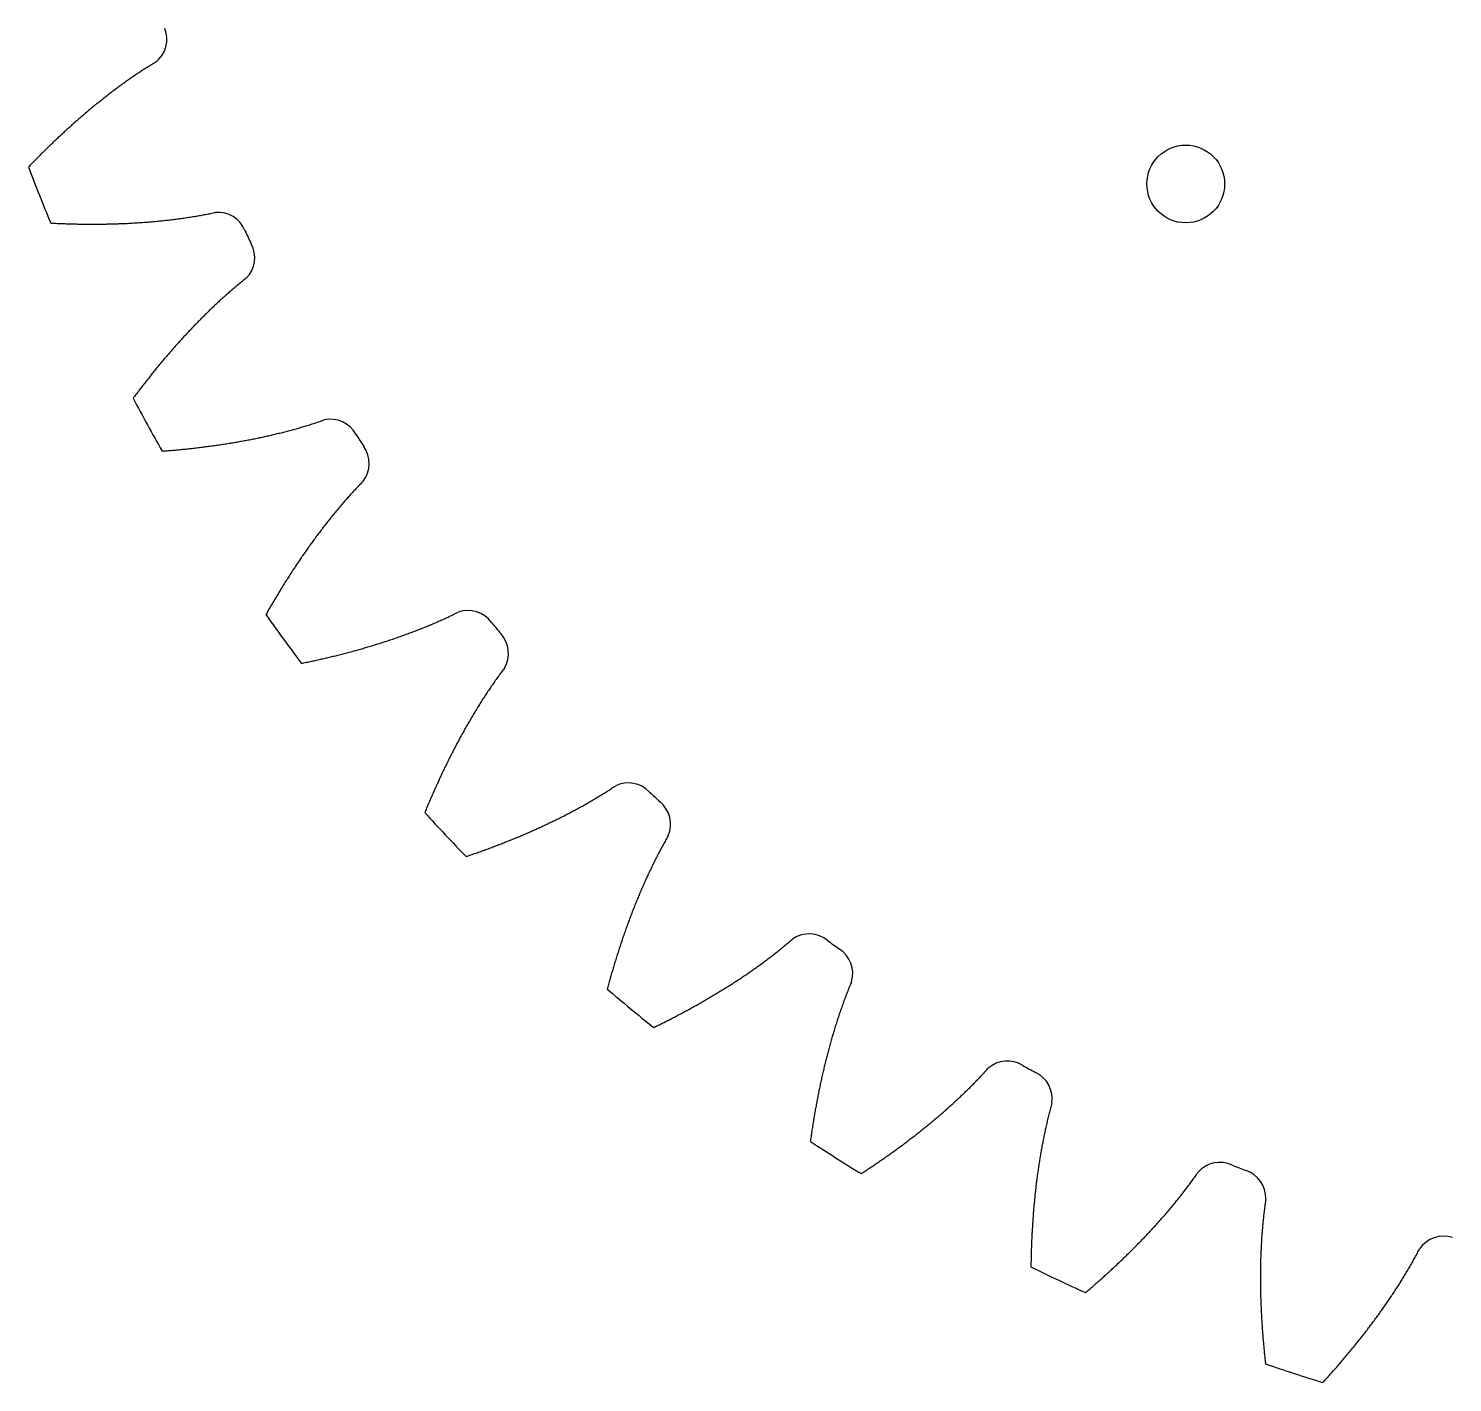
# Model space of a CAD drawing. Extents: x 72 to 228, y 22 to 178.
# Drawn here: x 77.1 to 132, y 25.5 to 77.7 of the extents above; entities that cross this region are included whole.
import ezdxf

# ---------------------------------------------------------------- set-up
doc = ezdxf.new("R2010")
doc.units = 0
doc.layers.get('0').update_dxf_attribs({"linetype": 'continuous'})

# ---------------------------------------------------------------- blocks, each defined once
blk = doc.blocks.new('CUT088')
at = {"color": 0}
for points in [[(81.97, 76.421), (81.927, 76.396), (81.885, 76.37), (81.842, 76.344), (81.799, 76.317), (81.757, 76.291), (81.714, 76.265), (81.672, 76.238), (81.63, 76.211), (81.588, 76.184), (81.546, 76.157), (81.504, 76.13), (81.462, 76.103), (81.42, 76.076), (81.378, 76.048), (81.336, 76.021), (81.295, 75.993), (81.253, 75.965), (81.212, 75.937), (81.17, 75.909), (81.129, 75.881), (81.088, 75.853), (81.046, 75.824), (81.005, 75.796), (80.964, 75.767), (80.923, 75.739), (80.883, 75.71), (80.842, 75.681), (80.801, 75.652), (80.76, 75.623), (80.72, 75.594), (80.679, 75.565), (80.639, 75.535), (80.598, 75.506), (80.558, 75.476), (80.518, 75.446), (80.478, 75.417), (80.437, 75.387), (80.397, 75.357), (80.357, 75.327), (80.317, 75.297), (80.278, 75.267), (80.238, 75.236), (80.198, 75.206), (80.158, 75.175), (80.119, 75.145), (80.079, 75.114), (80.04, 75.084), (80.001, 75.053), (79.961, 75.022), (79.922, 74.991), (79.883, 74.96), (79.844, 74.929), (79.805, 74.897), (79.766, 74.866), (79.727, 74.835), (79.688, 74.803), (79.649, 74.772), (79.61, 74.74), (79.572, 74.709), (79.533, 74.677), (79.494, 74.645), (79.456, 74.613), (79.418, 74.581), (79.379, 74.549), (79.341, 74.517), (79.303, 74.485), (79.264, 74.452), (79.226, 74.42), (79.188, 74.387), (79.15, 74.355), (79.112, 74.322), (79.075, 74.29), (79.037, 74.257), (78.999, 74.224), (78.961, 74.191), (78.924, 74.158), (78.886, 74.125), (78.849, 74.092), (78.811, 74.059), (78.774, 74.026), (78.736, 73.993), (78.699, 73.959), (78.662, 73.926), (78.625, 73.893), (78.588, 73.859), (78.551, 73.825), (78.514, 73.792), (78.477, 73.758), (78.44, 73.724), (78.403, 73.69), (78.366, 73.657), (78.33, 73.623), (78.293, 73.589), (78.257, 73.554), (78.22, 73.52), (78.184, 73.486), (78.147, 73.452), (78.111, 73.417), (78.075, 73.383), (78.038, 73.349), (78.002, 73.314), (77.966, 73.279), (77.93, 73.245), (77.894, 73.21), (77.858, 73.175), (77.822, 73.14), (77.786, 73.106), (77.751, 73.071), (77.715, 73.036), (77.679, 73.001), (77.644, 72.965), (77.608, 72.93), (77.573, 72.895), (77.537, 72.86), (77.502, 72.824), (77.467, 72.789), (77.431, 72.754), (77.396, 72.718), (77.361, 72.682), (77.326, 72.647), (77.291, 72.611), (77.256, 72.575), (77.221, 72.54), (77.186, 72.504), (77.151, 72.468), (77.116, 72.432), (77.082, 72.396), (77.057, 72.371)], [(77.914, 70.208), (77.964, 70.206), (78.014, 70.203), (78.063, 70.201), (78.113, 70.199), (78.163, 70.196), (78.213, 70.194), (78.263, 70.192), (78.313, 70.19), (78.363, 70.188), (78.413, 70.186), (78.463, 70.185), (78.513, 70.183), (78.563, 70.181), (78.613, 70.18), (78.663, 70.178), (78.713, 70.177), (78.763, 70.176), (78.813, 70.174), (78.863, 70.173), (78.913, 70.172), (78.963, 70.171), (79.013, 70.17), (79.063, 70.17), (79.113, 70.169), (79.163, 70.168), (79.213, 70.168), (79.263, 70.167), (79.313, 70.167), (79.363, 70.167), (79.413, 70.166), (79.463, 70.166), (79.513, 70.166), (79.563, 70.166), (79.613, 70.166), (79.663, 70.166), (79.713, 70.167), (79.763, 70.167), (79.813, 70.168), (79.863, 70.168), (79.913, 70.169), (79.963, 70.169), (80.013, 70.17), (80.063, 70.171), (80.113, 70.172), (80.163, 70.173), (80.213, 70.174), (80.263, 70.176), (80.313, 70.177), (80.363, 70.178), (80.413, 70.18), (80.463, 70.181), (80.513, 70.183), (80.563, 70.185), (80.613, 70.187), (80.663, 70.189), (80.713, 70.191), (80.763, 70.193), (80.812, 70.195), (80.862, 70.197), (80.912, 70.2), (80.962, 70.202), (81.012, 70.205), (81.062, 70.208), (81.112, 70.211), (81.162, 70.214), (81.212, 70.217), (81.262, 70.22), (81.312, 70.223), (81.362, 70.226), (81.411, 70.23), (81.461, 70.233), (81.511, 70.237), (81.561, 70.24), (81.611, 70.244), (81.661, 70.248), (81.711, 70.252), (81.76, 70.256), (81.81, 70.26), (81.86, 70.265), (81.91, 70.269), (81.96, 70.274), (82.009, 70.278), (82.059, 70.283), (82.109, 70.288), (82.159, 70.293), (82.208, 70.298), (82.258, 70.303), (82.308, 70.308), (82.358, 70.314), (82.407, 70.319), (82.457, 70.325), (82.507, 70.331), (82.556, 70.337), (82.606, 70.343), (82.656, 70.349), (82.705, 70.355), (82.755, 70.361), (82.804, 70.368), (82.854, 70.374), (82.904, 70.381), (82.953, 70.388), (83.003, 70.395), (83.052, 70.402), (83.102, 70.409), (83.151, 70.416), (83.2, 70.424), (83.25, 70.431), (83.299, 70.439), (83.349, 70.447), (83.398, 70.455), (83.447, 70.463), (83.497, 70.471), (83.546, 70.479), (83.595, 70.488), (83.645, 70.496), (83.694, 70.505), (83.743, 70.514), (83.792, 70.523), (83.841, 70.532), (83.89, 70.542), (83.94, 70.551), (83.989, 70.561), (84.038, 70.57), (84.087, 70.58), (84.136, 70.59), (84.185, 70.601), (84.233, 70.611), (84.268, 70.619)], [(77.914, 70.208), (77.964, 70.206), (78.014, 70.203), (78.063, 70.201), (78.113, 70.199), (78.163, 70.196), (78.213, 70.194), (78.263, 70.192), (78.313, 70.19), (78.363, 70.188), (78.413, 70.186), (78.463, 70.185), (78.513, 70.183), (78.563, 70.181), (78.613, 70.18), (78.663, 70.178), (78.713, 70.177), (78.763, 70.176), (78.813, 70.174), (78.863, 70.173), (78.913, 70.172), (78.963, 70.171), (79.013, 70.17), (79.063, 70.17), (79.113, 70.169), (79.163, 70.168), (79.213, 70.168), (79.263, 70.167), (79.313, 70.167), (79.363, 70.167), (79.413, 70.166), (79.463, 70.166), (79.513, 70.166), (79.563, 70.166), (79.613, 70.166), (79.663, 70.166), (79.713, 70.167), (79.763, 70.167), (79.813, 70.168), (79.863, 70.168), (79.913, 70.169), (79.963, 70.169), (80.013, 70.17), (80.063, 70.171), (80.113, 70.172), (80.163, 70.173), (80.213, 70.174), (80.263, 70.176), (80.313, 70.177), (80.363, 70.178), (80.413, 70.18), (80.463, 70.181), (80.513, 70.183), (80.563, 70.185), (80.613, 70.187), (80.663, 70.189), (80.713, 70.191), (80.763, 70.193), (80.812, 70.195), (80.862, 70.197), (80.912, 70.2), (80.962, 70.202), (81.012, 70.205), (81.062, 70.208), (81.112, 70.211), (81.162, 70.214), (81.212, 70.217), (81.262, 70.22), (81.312, 70.223), (81.362, 70.226), (81.411, 70.23), (81.461, 70.233), (81.511, 70.237), (81.561, 70.24), (81.611, 70.244), (81.661, 70.248), (81.711, 70.252), (81.76, 70.256), (81.81, 70.26), (81.86, 70.265), (81.91, 70.269), (81.96, 70.274), (82.009, 70.278), (82.059, 70.283), (82.109, 70.288), (82.159, 70.293), (82.208, 70.298), (82.258, 70.303), (82.308, 70.308), (82.358, 70.314), (82.407, 70.319), (82.457, 70.325), (82.507, 70.331), (82.556, 70.337), (82.606, 70.343), (82.656, 70.349), (82.705, 70.355), (82.755, 70.361), (82.804, 70.368), (82.854, 70.374), (82.904, 70.381), (82.953, 70.388), (83.003, 70.395), (83.052, 70.402), (83.102, 70.409), (83.151, 70.416), (83.2, 70.424), (83.25, 70.431), (83.299, 70.439), (83.349, 70.447), (83.398, 70.455), (83.447, 70.463), (83.497, 70.471), (83.546, 70.479), (83.595, 70.488), (83.645, 70.496), (83.694, 70.505), (83.743, 70.514), (83.792, 70.523), (83.841, 70.532), (83.89, 70.542), (83.94, 70.551), (83.989, 70.561), (84.038, 70.57), (84.087, 70.58), (84.136, 70.59), (84.185, 70.601), (84.233, 70.611), (84.268, 70.619)], [(85.462, 68.081), (85.423, 68.05), (85.383, 68.019), (85.344, 67.988), (85.305, 67.956), (85.267, 67.925), (85.228, 67.893), (85.189, 67.862), (85.151, 67.83), (85.112, 67.798), (85.074, 67.766), (85.035, 67.734), (84.997, 67.701), (84.959, 67.669), (84.921, 67.637), (84.883, 67.604), (84.845, 67.571), (84.808, 67.538), (84.77, 67.506), (84.732, 67.473), (84.695, 67.439), (84.658, 67.406), (84.62, 67.373), (84.583, 67.34), (84.546, 67.306), (84.509, 67.272), (84.472, 67.239), (84.435, 67.205), (84.398, 67.171), (84.362, 67.137), (84.325, 67.103), (84.288, 67.069), (84.252, 67.035), (84.215, 67.001), (84.179, 66.966), (84.143, 66.932), (84.107, 66.897), (84.071, 66.862), (84.035, 66.828), (83.999, 66.793), (83.963, 66.758), (83.927, 66.723), (83.892, 66.688), (83.856, 66.653), (83.821, 66.618), (83.785, 66.582), (83.75, 66.547), (83.714, 66.512), (83.679, 66.476), (83.644, 66.441), (83.609, 66.405), (83.574, 66.369), (83.539, 66.333), (83.504, 66.298), (83.47, 66.262), (83.435, 66.226), (83.4, 66.19), (83.366, 66.153), (83.331, 66.117), (83.297, 66.081), (83.263, 66.045), (83.228, 66.008), (83.194, 65.972), (83.16, 65.935), (83.126, 65.898), (83.092, 65.862), (83.058, 65.825), (83.024, 65.788), (82.99, 65.751), (82.957, 65.714), (82.923, 65.677), (82.89, 65.64), (82.856, 65.603), (82.823, 65.566), (82.789, 65.529), (82.756, 65.491), (82.723, 65.454), (82.69, 65.417), (82.657, 65.379), (82.624, 65.341), (82.591, 65.304), (82.558, 65.266), (82.525, 65.228), (82.492, 65.191), (82.46, 65.153), (82.427, 65.115), (82.395, 65.077), (82.362, 65.039), (82.33, 65.001), (82.297, 64.963), (82.265, 64.924), (82.233, 64.886), (82.201, 64.848), (82.169, 64.81), (82.137, 64.771), (82.105, 64.733), (82.073, 64.694), (82.041, 64.656), (82.009, 64.617), (81.978, 64.578), (81.946, 64.539), (81.915, 64.501), (81.883, 64.462), (81.852, 64.423), (81.82, 64.384), (81.789, 64.345), (81.758, 64.306), (81.727, 64.267), (81.696, 64.228), (81.664, 64.189), (81.633, 64.149), (81.603, 64.11), (81.572, 64.071), (81.541, 64.031), (81.51, 63.992), (81.48, 63.952), (81.449, 63.913), (81.418, 63.873), (81.388, 63.833), (81.358, 63.794), (81.327, 63.754), (81.297, 63.714), (81.267, 63.674), (81.236, 63.635), (81.206, 63.595), (81.176, 63.555), (81.146, 63.515), (81.116, 63.475), (81.095, 63.446)], [(82.216, 61.408), (82.266, 61.412), (82.316, 61.416), (82.366, 61.42), (82.415, 61.424), (82.465, 61.428), (82.515, 61.432), (82.565, 61.436), (82.615, 61.44), (82.664, 61.445), (82.714, 61.449), (82.764, 61.454), (82.814, 61.458), (82.864, 61.463), (82.913, 61.468), (82.963, 61.473), (83.013, 61.478), (83.063, 61.482), (83.112, 61.488), (83.162, 61.493), (83.212, 61.498), (83.262, 61.503), (83.311, 61.509), (83.361, 61.514), (83.411, 61.52), (83.46, 61.525), (83.51, 61.531), (83.56, 61.537), (83.609, 61.543), (83.659, 61.549), (83.709, 61.555), (83.758, 61.561), (83.808, 61.567), (83.858, 61.573), (83.907, 61.58), (83.957, 61.586), (84.006, 61.593), (84.056, 61.599), (84.105, 61.606), (84.155, 61.613), (84.204, 61.62), (84.254, 61.627), (84.303, 61.634), (84.353, 61.641), (84.402, 61.648), (84.452, 61.655), (84.501, 61.663), (84.551, 61.67), (84.6, 61.678), (84.65, 61.686), (84.699, 61.693), (84.748, 61.701), (84.798, 61.709), (84.847, 61.717), (84.896, 61.725), (84.946, 61.733), (84.995, 61.742), (85.044, 61.75), (85.094, 61.759), (85.143, 61.767), (85.192, 61.776), (85.241, 61.785), (85.291, 61.794), (85.34, 61.803), (85.389, 61.812), (85.438, 61.821), (85.487, 61.83), (85.536, 61.839), (85.585, 61.849), (85.634, 61.858), (85.684, 61.868), (85.733, 61.878), (85.782, 61.887), (85.831, 61.897), (85.88, 61.907), (85.929, 61.918), (85.978, 61.928), (86.026, 61.938), (86.075, 61.949), (86.124, 61.959), (86.173, 61.97), (86.222, 61.98), (86.271, 61.991), (86.319, 62.002), (86.368, 62.013), (86.417, 62.024), (86.466, 62.036), (86.514, 62.047), (86.563, 62.059), (86.612, 62.07), (86.66, 62.082), (86.709, 62.094), (86.757, 62.106), (86.806, 62.118), (86.854, 62.13), (86.903, 62.142), (86.951, 62.154), (87, 62.167), (87.048, 62.179), (87.097, 62.192), (87.145, 62.205), (87.193, 62.218), (87.241, 62.231), (87.29, 62.244), (87.338, 62.258), (87.386, 62.271), (87.434, 62.285), (87.482, 62.298), (87.53, 62.312), (87.578, 62.326), (87.626, 62.34), (87.674, 62.354), (87.722, 62.369), (87.77, 62.383), (87.818, 62.398), (87.866, 62.412), (87.913, 62.427), (87.961, 62.442), (88.009, 62.457), (88.056, 62.473), (88.104, 62.488), (88.151, 62.504), (88.199, 62.519), (88.246, 62.535), (88.294, 62.551), (88.341, 62.567), (88.388, 62.584), (88.435, 62.6), (88.469, 62.612)], [(89.971, 60.244), (89.936, 60.208), (89.901, 60.172), (89.866, 60.137), (89.832, 60.101), (89.797, 60.065), (89.763, 60.028), (89.728, 59.992), (89.694, 59.956), (89.66, 59.919), (89.626, 59.883), (89.592, 59.846), (89.558, 59.809), (89.524, 59.772), (89.49, 59.735), (89.457, 59.698), (89.423, 59.661), (89.39, 59.624), (89.357, 59.586), (89.324, 59.549), (89.291, 59.511), (89.258, 59.474), (89.225, 59.436), (89.192, 59.398), (89.16, 59.36), (89.127, 59.322), (89.095, 59.284), (89.062, 59.246), (89.03, 59.208), (88.998, 59.17), (88.966, 59.131), (88.934, 59.093), (88.902, 59.054), (88.87, 59.016), (88.838, 58.977), (88.807, 58.938), (88.775, 58.9), (88.744, 58.861), (88.713, 58.822), (88.681, 58.783), (88.65, 58.744), (88.619, 58.704), (88.588, 58.665), (88.557, 58.626), (88.526, 58.587), (88.496, 58.547), (88.465, 58.508), (88.434, 58.468), (88.404, 58.428), (88.373, 58.389), (88.343, 58.349), (88.313, 58.309), (88.283, 58.269), (88.253, 58.229), (88.223, 58.189), (88.193, 58.149), (88.163, 58.109), (88.133, 58.069), (88.104, 58.029), (88.074, 57.988), (88.045, 57.948), (88.015, 57.907), (87.986, 57.867), (87.956, 57.826), (87.927, 57.786), (87.898, 57.745), (87.869, 57.704), (87.84, 57.664), (87.811, 57.623), (87.783, 57.582), (87.754, 57.541), (87.725, 57.5), (87.697, 57.459), (87.668, 57.418), (87.64, 57.377), (87.611, 57.336), (87.583, 57.294), (87.555, 57.253), (87.527, 57.212), (87.499, 57.17), (87.471, 57.129), (87.443, 57.087), (87.415, 57.046), (87.387, 57.004), (87.36, 56.963), (87.332, 56.921), (87.305, 56.879), (87.277, 56.837), (87.25, 56.795), (87.223, 56.754), (87.195, 56.712), (87.168, 56.67), (87.141, 56.628), (87.114, 56.585), (87.087, 56.543), (87.06, 56.501), (87.034, 56.459), (87.007, 56.417), (86.98, 56.374), (86.954, 56.332), (86.927, 56.29), (86.901, 56.247), (86.874, 56.205), (86.848, 56.162), (86.822, 56.12), (86.796, 56.077), (86.77, 56.034), (86.744, 55.992), (86.718, 55.949), (86.692, 55.906), (86.666, 55.863), (86.64, 55.82), (86.614, 55.778), (86.589, 55.735), (86.563, 55.692), (86.538, 55.649), (86.512, 55.606), (86.487, 55.562), (86.462, 55.519), (86.437, 55.476), (86.412, 55.433), (86.386, 55.39), (86.361, 55.346), (86.337, 55.303), (86.312, 55.26), (86.287, 55.216), (86.262, 55.173), (86.237, 55.129), (86.22, 55.099)], [(87.587, 53.217), (87.636, 53.227), (87.685, 53.237), (87.734, 53.247), (87.783, 53.257), (87.832, 53.268), (87.881, 53.278), (87.93, 53.288), (87.979, 53.299), (88.028, 53.309), (88.077, 53.32), (88.125, 53.331), (88.174, 53.342), (88.223, 53.352), (88.272, 53.363), (88.321, 53.374), (88.369, 53.386), (88.418, 53.397), (88.467, 53.408), (88.515, 53.419), (88.564, 53.431), (88.613, 53.442), (88.661, 53.454), (88.71, 53.465), (88.759, 53.477), (88.807, 53.489), (88.856, 53.501), (88.904, 53.513), (88.953, 53.525), (89.001, 53.537), (89.05, 53.549), (89.098, 53.562), (89.147, 53.574), (89.195, 53.586), (89.244, 53.599), (89.292, 53.612), (89.34, 53.624), (89.389, 53.637), (89.437, 53.65), (89.485, 53.663), (89.534, 53.676), (89.582, 53.689), (89.63, 53.702), (89.678, 53.716), (89.726, 53.729), (89.775, 53.742), (89.823, 53.756), (89.871, 53.77), (89.919, 53.783), (89.967, 53.797), (90.015, 53.811), (90.063, 53.825), (90.111, 53.839), (90.159, 53.853), (90.207, 53.867), (90.255, 53.882), (90.303, 53.896), (90.35, 53.911), (90.398, 53.925), (90.446, 53.94), (90.494, 53.955), (90.542, 53.97), (90.589, 53.985), (90.637, 54), (90.685, 54.015), (90.732, 54.03), (90.78, 54.045), (90.827, 54.061), (90.875, 54.076), (90.922, 54.092), (90.97, 54.108), (91.017, 54.123), (91.065, 54.139), (91.112, 54.155), (91.159, 54.171), (91.207, 54.188), (91.254, 54.204), (91.301, 54.22), (91.349, 54.237), (91.396, 54.253), (91.443, 54.27), (91.49, 54.287), (91.537, 54.304), (91.584, 54.321), (91.631, 54.338), (91.678, 54.355), (91.725, 54.372), (91.772, 54.389), (91.819, 54.407), (91.865, 54.425), (91.912, 54.442), (91.959, 54.46), (92.006, 54.478), (92.052, 54.496), (92.099, 54.514), (92.145, 54.532), (92.192, 54.551), (92.238, 54.569), (92.285, 54.588), (92.331, 54.606), (92.377, 54.625), (92.424, 54.644), (92.47, 54.663), (92.516, 54.682), (92.562, 54.702), (92.608, 54.721), (92.654, 54.74), (92.7, 54.76), (92.746, 54.78), (92.792, 54.8), (92.838, 54.82), (92.884, 54.84), (92.93, 54.86), (92.975, 54.88), (93.021, 54.901), (93.067, 54.921), (93.112, 54.942), (93.157, 54.963), (93.203, 54.984), (93.248, 55.005), (93.293, 55.026), (93.339, 55.048), (93.384, 55.069), (93.429, 55.091), (93.474, 55.113), (93.519, 55.135), (93.564, 55.157), (93.608, 55.179), (93.64, 55.195)], [(87.587, 53.217), (87.636, 53.227), (87.685, 53.237), (87.734, 53.247), (87.783, 53.257), (87.832, 53.268), (87.881, 53.278), (87.93, 53.288), (87.979, 53.299), (88.028, 53.309), (88.077, 53.32), (88.125, 53.331), (88.174, 53.342), (88.223, 53.352), (88.272, 53.363), (88.321, 53.374), (88.369, 53.386), (88.418, 53.397), (88.467, 53.408), (88.515, 53.419), (88.564, 53.431), (88.613, 53.442), (88.661, 53.454), (88.71, 53.465), (88.759, 53.477), (88.807, 53.489), (88.856, 53.501), (88.904, 53.513), (88.953, 53.525), (89.001, 53.537), (89.05, 53.549), (89.098, 53.562), (89.147, 53.574), (89.195, 53.586), (89.244, 53.599), (89.292, 53.612), (89.34, 53.624), (89.389, 53.637), (89.437, 53.65), (89.485, 53.663), (89.534, 53.676), (89.582, 53.689), (89.63, 53.702), (89.678, 53.716), (89.726, 53.729), (89.775, 53.742), (89.823, 53.756), (89.871, 53.77), (89.919, 53.783), (89.967, 53.797), (90.015, 53.811), (90.063, 53.825), (90.111, 53.839), (90.159, 53.853), (90.207, 53.867), (90.255, 53.882), (90.303, 53.896), (90.35, 53.911), (90.398, 53.925), (90.446, 53.94), (90.494, 53.955), (90.542, 53.97), (90.589, 53.985), (90.637, 54), (90.685, 54.015), (90.732, 54.03), (90.78, 54.045), (90.827, 54.061), (90.875, 54.076), (90.922, 54.092), (90.97, 54.108), (91.017, 54.123), (91.065, 54.139), (91.112, 54.155), (91.159, 54.171), (91.207, 54.188), (91.254, 54.204), (91.301, 54.22), (91.349, 54.237), (91.396, 54.253), (91.443, 54.27), (91.49, 54.287), (91.537, 54.304), (91.584, 54.321), (91.631, 54.338), (91.678, 54.355), (91.725, 54.372), (91.772, 54.389), (91.819, 54.407), (91.865, 54.425), (91.912, 54.442), (91.959, 54.46), (92.006, 54.478), (92.052, 54.496), (92.099, 54.514), (92.145, 54.532), (92.192, 54.551), (92.238, 54.569), (92.285, 54.588), (92.331, 54.606), (92.377, 54.625), (92.424, 54.644), (92.47, 54.663), (92.516, 54.682), (92.562, 54.702), (92.608, 54.721), (92.654, 54.74), (92.7, 54.76), (92.746, 54.78), (92.792, 54.8), (92.838, 54.82), (92.884, 54.84), (92.93, 54.86), (92.975, 54.88), (93.021, 54.901), (93.067, 54.921), (93.112, 54.942), (93.157, 54.963), (93.203, 54.984), (93.248, 55.005), (93.293, 55.026), (93.339, 55.048), (93.384, 55.069), (93.429, 55.091), (93.474, 55.113), (93.519, 55.135), (93.564, 55.157), (93.608, 55.179), (93.64, 55.195)], [(95.427, 53.034), (95.397, 52.994), (95.367, 52.954), (95.337, 52.914), (95.307, 52.874), (95.277, 52.834), (95.247, 52.794), (95.218, 52.753), (95.188, 52.713), (95.159, 52.673), (95.13, 52.632), (95.101, 52.591), (95.072, 52.551), (95.043, 52.51), (95.014, 52.469), (94.985, 52.428), (94.957, 52.387), (94.929, 52.346), (94.9, 52.304), (94.872, 52.263), (94.844, 52.222), (94.816, 52.18), (94.788, 52.139), (94.761, 52.097), (94.733, 52.055), (94.705, 52.014), (94.678, 51.972), (94.651, 51.93), (94.623, 51.888), (94.596, 51.846), (94.569, 51.804), (94.542, 51.762), (94.516, 51.72), (94.489, 51.677), (94.462, 51.635), (94.436, 51.593), (94.409, 51.55), (94.383, 51.508), (94.357, 51.465), (94.331, 51.422), (94.305, 51.38), (94.279, 51.337), (94.253, 51.294), (94.227, 51.251), (94.202, 51.208), (94.176, 51.165), (94.151, 51.122), (94.125, 51.079), (94.1, 51.036), (94.075, 50.993), (94.05, 50.95), (94.025, 50.906), (94, 50.863), (93.975, 50.82), (93.95, 50.776), (93.925, 50.733), (93.901, 50.689), (93.876, 50.646), (93.852, 50.602), (93.828, 50.558), (93.804, 50.514), (93.779, 50.471), (93.755, 50.427), (93.731, 50.383), (93.708, 50.339), (93.684, 50.295), (93.66, 50.251), (93.637, 50.207), (93.613, 50.163), (93.59, 50.119), (93.566, 50.074), (93.543, 50.03), (93.52, 49.986), (93.497, 49.941), (93.474, 49.897), (93.451, 49.853), (93.428, 49.808), (93.405, 49.764), (93.382, 49.719), (93.36, 49.675), (93.337, 49.63), (93.315, 49.585), (93.292, 49.541), (93.27, 49.496), (93.248, 49.451), (93.226, 49.406), (93.204, 49.361), (93.182, 49.316), (93.16, 49.271), (93.138, 49.226), (93.116, 49.181), (93.094, 49.136), (93.073, 49.091), (93.051, 49.046), (93.03, 49.001), (93.008, 48.956), (92.987, 48.911), (92.966, 48.865), (92.945, 48.82), (92.924, 48.775), (92.903, 48.729), (92.882, 48.684), (92.861, 48.638), (92.84, 48.593), (92.82, 48.547), (92.799, 48.502), (92.778, 48.456), (92.758, 48.411), (92.738, 48.365), (92.717, 48.319), (92.697, 48.274), (92.677, 48.228), (92.657, 48.182), (92.637, 48.136), (92.617, 48.09), (92.597, 48.044), (92.577, 47.999), (92.557, 47.953), (92.538, 47.907), (92.518, 47.861), (92.499, 47.815), (92.479, 47.769), (92.46, 47.722), (92.441, 47.676), (92.421, 47.63), (92.402, 47.584), (92.383, 47.538), (92.364, 47.491), (92.351, 47.459)], [(93.943, 45.764), (93.99, 45.78), (94.038, 45.796), (94.085, 45.812), (94.132, 45.828), (94.179, 45.844), (94.227, 45.861), (94.274, 45.877), (94.321, 45.894), (94.368, 45.91), (94.415, 45.927), (94.462, 45.944), (94.51, 45.961), (94.557, 45.978), (94.604, 45.995), (94.651, 46.012), (94.698, 46.029), (94.745, 46.046), (94.791, 46.063), (94.838, 46.081), (94.885, 46.098), (94.932, 46.116), (94.979, 46.133), (95.026, 46.151), (95.072, 46.168), (95.119, 46.186), (95.166, 46.204), (95.212, 46.222), (95.259, 46.24), (95.306, 46.258), (95.352, 46.277), (95.399, 46.295), (95.445, 46.313), (95.492, 46.332), (95.538, 46.35), (95.585, 46.369), (95.631, 46.387), (95.677, 46.406), (95.724, 46.425), (95.77, 46.444), (95.816, 46.463), (95.863, 46.482), (95.909, 46.501), (95.955, 46.52), (96.001, 46.54), (96.047, 46.559), (96.093, 46.578), (96.139, 46.598), (96.185, 46.618), (96.231, 46.637), (96.277, 46.657), (96.323, 46.677), (96.369, 46.697), (96.415, 46.717), (96.46, 46.737), (96.506, 46.757), (96.552, 46.778), (96.597, 46.798), (96.643, 46.819), (96.689, 46.839), (96.734, 46.86), (96.78, 46.88), (96.825, 46.901), (96.87, 46.922), (96.916, 46.943), (96.961, 46.964), (97.006, 46.985), (97.052, 47.007), (97.097, 47.028), (97.142, 47.049), (97.187, 47.071), (97.232, 47.093), (97.277, 47.114), (97.322, 47.136), (97.367, 47.158), (97.412, 47.18), (97.457, 47.202), (97.502, 47.224), (97.547, 47.247), (97.591, 47.269), (97.636, 47.291), (97.681, 47.314), (97.725, 47.337), (97.77, 47.359), (97.814, 47.382), (97.859, 47.405), (97.903, 47.428), (97.947, 47.451), (97.992, 47.474), (98.036, 47.498), (98.08, 47.521), (98.124, 47.545), (98.168, 47.568), (98.212, 47.592), (98.256, 47.616), (98.3, 47.64), (98.344, 47.664), (98.388, 47.688), (98.432, 47.712), (98.475, 47.737), (98.519, 47.761), (98.562, 47.786), (98.606, 47.81), (98.649, 47.835), (98.693, 47.86), (98.736, 47.885), (98.779, 47.91), (98.822, 47.935), (98.866, 47.96), (98.909, 47.986), (98.952, 48.011), (98.994, 48.037), (99.037, 48.063), (99.08, 48.089), (99.123, 48.115), (99.165, 48.141), (99.208, 48.167), (99.25, 48.194), (99.293, 48.22), (99.335, 48.247), (99.377, 48.274), (99.419, 48.301), (99.461, 48.328), (99.503, 48.355), (99.545, 48.382), (99.587, 48.409), (99.629, 48.437), (99.671, 48.465), (99.7, 48.484)], [(101.744, 46.564), (101.719, 46.521), (101.694, 46.478), (101.669, 46.434), (101.645, 46.391), (101.62, 46.347), (101.596, 46.304), (101.571, 46.26), (101.547, 46.216), (101.523, 46.172), (101.499, 46.128), (101.475, 46.084), (101.452, 46.04), (101.428, 45.996), (101.405, 45.952), (101.382, 45.908), (101.359, 45.863), (101.336, 45.819), (101.313, 45.775), (101.29, 45.73), (101.267, 45.686), (101.245, 45.641), (101.222, 45.596), (101.2, 45.551), (101.178, 45.507), (101.156, 45.462), (101.134, 45.417), (101.112, 45.372), (101.09, 45.327), (101.068, 45.282), (101.047, 45.237), (101.026, 45.191), (101.004, 45.146), (100.983, 45.101), (100.962, 45.056), (100.941, 45.01), (100.92, 44.965), (100.899, 44.919), (100.879, 44.874), (100.858, 44.828), (100.838, 44.783), (100.817, 44.737), (100.797, 44.691), (100.777, 44.645), (100.757, 44.6), (100.737, 44.554), (100.717, 44.508), (100.697, 44.462), (100.677, 44.416), (100.658, 44.37), (100.638, 44.324), (100.619, 44.278), (100.6, 44.232), (100.581, 44.186), (100.561, 44.139), (100.542, 44.093), (100.524, 44.047), (100.505, 44.001), (100.486, 43.954), (100.467, 43.908), (100.449, 43.861), (100.43, 43.815), (100.412, 43.768), (100.394, 43.722), (100.376, 43.675), (100.358, 43.629), (100.34, 43.582), (100.322, 43.535), (100.304, 43.489), (100.286, 43.442), (100.269, 43.395), (100.251, 43.348), (100.234, 43.301), (100.216, 43.254), (100.199, 43.208), (100.182, 43.161), (100.165, 43.114), (100.148, 43.067), (100.131, 43.02), (100.114, 42.972), (100.097, 42.925), (100.08, 42.878), (100.064, 42.831), (100.047, 42.784), (100.031, 42.737), (100.014, 42.689), (99.998, 42.642), (99.982, 42.595), (99.966, 42.547), (99.95, 42.5), (99.934, 42.453), (99.918, 42.405), (99.902, 42.358), (99.887, 42.31), (99.871, 42.263), (99.855, 42.215), (99.84, 42.168), (99.825, 42.12), (99.809, 42.073), (99.794, 42.025), (99.779, 41.977), (99.764, 41.93), (99.749, 41.882), (99.734, 41.834), (99.719, 41.786), (99.704, 41.739), (99.69, 41.691), (99.675, 41.643), (99.661, 41.595), (99.646, 41.547), (99.632, 41.499), (99.618, 41.452), (99.603, 41.404), (99.589, 41.356), (99.575, 41.308), (99.561, 41.26), (99.547, 41.212), (99.534, 41.164), (99.52, 41.115), (99.506, 41.067), (99.493, 41.019), (99.479, 40.971), (99.466, 40.923), (99.452, 40.875), (99.439, 40.827), (99.426, 40.778), (99.413, 40.73), (99.4, 40.682), (99.39, 40.648)], [(101.183, 39.165), (101.228, 39.187), (101.272, 39.209), (101.317, 39.231), (101.362, 39.253), (101.407, 39.275), (101.452, 39.297), (101.497, 39.32), (101.541, 39.342), (101.586, 39.364), (101.631, 39.387), (101.675, 39.409), (101.72, 39.432), (101.765, 39.455), (101.809, 39.477), (101.854, 39.5), (101.898, 39.523), (101.943, 39.546), (101.987, 39.569), (102.031, 39.592), (102.076, 39.615), (102.12, 39.639), (102.164, 39.662), (102.208, 39.685), (102.252, 39.709), (102.297, 39.732), (102.341, 39.756), (102.385, 39.78), (102.429, 39.803), (102.473, 39.827), (102.517, 39.851), (102.56, 39.875), (102.604, 39.899), (102.648, 39.923), (102.692, 39.947), (102.736, 39.972), (102.779, 39.996), (102.823, 40.02), (102.866, 40.045), (102.91, 40.069), (102.954, 40.094), (102.997, 40.119), (103.04, 40.143), (103.084, 40.168), (103.127, 40.193), (103.17, 40.218), (103.214, 40.243), (103.257, 40.268), (103.3, 40.294), (103.343, 40.319), (103.386, 40.344), (103.429, 40.37), (103.472, 40.395), (103.515, 40.421), (103.558, 40.447), (103.601, 40.473), (103.644, 40.498), (103.686, 40.524), (103.729, 40.55), (103.772, 40.577), (103.814, 40.603), (103.857, 40.629), (103.899, 40.655), (103.942, 40.682), (103.984, 40.708), (104.027, 40.735), (104.069, 40.762), (104.111, 40.788), (104.153, 40.815), (104.195, 40.842), (104.237, 40.869), (104.279, 40.896), (104.321, 40.923), (104.363, 40.951), (104.405, 40.978), (104.447, 41.006), (104.489, 41.033), (104.53, 41.061), (104.572, 41.088), (104.614, 41.116), (104.655, 41.144), (104.697, 41.172), (104.738, 41.2), (104.779, 41.228), (104.821, 41.256), (104.862, 41.285), (104.903, 41.313), (104.944, 41.342), (104.985, 41.37), (105.026, 41.399), (105.067, 41.428), (105.108, 41.457), (105.148, 41.485), (105.189, 41.515), (105.23, 41.544), (105.27, 41.573), (105.311, 41.602), (105.351, 41.632), (105.392, 41.661), (105.432, 41.691), (105.472, 41.721), (105.512, 41.75), (105.552, 41.78), (105.592, 41.81), (105.632, 41.84), (105.672, 41.871), (105.712, 41.901), (105.751, 41.931), (105.791, 41.962), (105.831, 41.993), (105.87, 42.023), (105.909, 42.054), (105.949, 42.085), (105.988, 42.116), (106.027, 42.147), (106.066, 42.179), (106.105, 42.21), (106.144, 42.242), (106.182, 42.273), (106.221, 42.305), (106.259, 42.337), (106.298, 42.369), (106.336, 42.401), (106.375, 42.433), (106.413, 42.465), (106.451, 42.498), (106.489, 42.53), (106.526, 42.563), (106.553, 42.586)], [(101.183, 39.165), (101.228, 39.187), (101.272, 39.209), (101.317, 39.231), (101.362, 39.253), (101.407, 39.275), (101.452, 39.297), (101.497, 39.32), (101.541, 39.342), (101.586, 39.364), (101.631, 39.387), (101.675, 39.409), (101.72, 39.432), (101.765, 39.455), (101.809, 39.477), (101.854, 39.5), (101.898, 39.523), (101.943, 39.546), (101.987, 39.569), (102.031, 39.592), (102.076, 39.615), (102.12, 39.639), (102.164, 39.662), (102.208, 39.685), (102.252, 39.709), (102.297, 39.732), (102.341, 39.756), (102.385, 39.78), (102.429, 39.803), (102.473, 39.827), (102.517, 39.851), (102.56, 39.875), (102.604, 39.899), (102.648, 39.923), (102.692, 39.947), (102.736, 39.972), (102.779, 39.996), (102.823, 40.02), (102.866, 40.045), (102.91, 40.069), (102.954, 40.094), (102.997, 40.119), (103.04, 40.143), (103.084, 40.168), (103.127, 40.193), (103.17, 40.218), (103.214, 40.243), (103.257, 40.268), (103.3, 40.294), (103.343, 40.319), (103.386, 40.344), (103.429, 40.37), (103.472, 40.395), (103.515, 40.421), (103.558, 40.447), (103.601, 40.473), (103.644, 40.498), (103.686, 40.524), (103.729, 40.55), (103.772, 40.577), (103.814, 40.603), (103.857, 40.629), (103.899, 40.655), (103.942, 40.682), (103.984, 40.708), (104.027, 40.735), (104.069, 40.762), (104.111, 40.788), (104.153, 40.815), (104.195, 40.842), (104.237, 40.869), (104.279, 40.896), (104.321, 40.923), (104.363, 40.951), (104.405, 40.978), (104.447, 41.006), (104.489, 41.033), (104.53, 41.061), (104.572, 41.088), (104.614, 41.116), (104.655, 41.144), (104.697, 41.172), (104.738, 41.2), (104.779, 41.228), (104.821, 41.256), (104.862, 41.285), (104.903, 41.313), (104.944, 41.342), (104.985, 41.37), (105.026, 41.399), (105.067, 41.428), (105.108, 41.457), (105.148, 41.485), (105.189, 41.515), (105.23, 41.544), (105.27, 41.573), (105.311, 41.602), (105.351, 41.632), (105.392, 41.661), (105.432, 41.691), (105.472, 41.721), (105.512, 41.75), (105.552, 41.78), (105.592, 41.81), (105.632, 41.84), (105.672, 41.871), (105.712, 41.901), (105.751, 41.931), (105.791, 41.962), (105.831, 41.993), (105.87, 42.023), (105.909, 42.054), (105.949, 42.085), (105.988, 42.116), (106.027, 42.147), (106.066, 42.179), (106.105, 42.21), (106.144, 42.242), (106.182, 42.273), (106.221, 42.305), (106.259, 42.337), (106.298, 42.369), (106.336, 42.401), (106.375, 42.433), (106.413, 42.465), (106.451, 42.498), (106.489, 42.53), (106.526, 42.563), (106.553, 42.586)], [(108.822, 40.938), (108.802, 40.892), (108.783, 40.845), (108.764, 40.799), (108.745, 40.753), (108.726, 40.707), (108.707, 40.66), (108.689, 40.614), (108.67, 40.568), (108.652, 40.521), (108.634, 40.474), (108.616, 40.428), (108.598, 40.381), (108.58, 40.334), (108.562, 40.288), (108.545, 40.241), (108.527, 40.194), (108.51, 40.147), (108.493, 40.1), (108.476, 40.053), (108.459, 40.006), (108.442, 39.959), (108.425, 39.912), (108.409, 39.865), (108.393, 39.817), (108.376, 39.77), (108.36, 39.723), (108.344, 39.675), (108.328, 39.628), (108.312, 39.581), (108.297, 39.533), (108.281, 39.486), (108.266, 39.438), (108.25, 39.39), (108.235, 39.343), (108.22, 39.295), (108.205, 39.247), (108.19, 39.2), (108.175, 39.152), (108.16, 39.104), (108.146, 39.056), (108.131, 39.008), (108.117, 38.961), (108.103, 38.913), (108.089, 38.865), (108.074, 38.817), (108.061, 38.769), (108.047, 38.721), (108.033, 38.673), (108.019, 38.625), (108.006, 38.576), (107.992, 38.528), (107.979, 38.48), (107.966, 38.432), (107.952, 38.384), (107.939, 38.335), (107.926, 38.287), (107.914, 38.239), (107.901, 38.19), (107.888, 38.142), (107.876, 38.094), (107.863, 38.045), (107.851, 37.997), (107.839, 37.948), (107.826, 37.9), (107.814, 37.851), (107.802, 37.803), (107.79, 37.754), (107.779, 37.706), (107.767, 37.657), (107.755, 37.608), (107.744, 37.56), (107.732, 37.511), (107.721, 37.462), (107.71, 37.414), (107.698, 37.365), (107.687, 37.316), (107.676, 37.267), (107.665, 37.219), (107.655, 37.17), (107.644, 37.121), (107.633, 37.072), (107.623, 37.023), (107.612, 36.974), (107.602, 36.925), (107.591, 36.876), (107.581, 36.828), (107.571, 36.779), (107.561, 36.73), (107.551, 36.681), (107.541, 36.632), (107.531, 36.583), (107.522, 36.533), (107.512, 36.484), (107.503, 36.435), (107.493, 36.386), (107.484, 36.337), (107.475, 36.288), (107.465, 36.239), (107.456, 36.19), (107.447, 36.14), (107.438, 36.091), (107.429, 36.042), (107.421, 35.993), (107.412, 35.944), (107.403, 35.894), (107.395, 35.845), (107.386, 35.796), (107.378, 35.747), (107.369, 35.697), (107.361, 35.648), (107.353, 35.599), (107.345, 35.549), (107.337, 35.5), (107.329, 35.451), (107.321, 35.401), (107.313, 35.352), (107.306, 35.302), (107.298, 35.253), (107.291, 35.204), (107.283, 35.154), (107.276, 35.105), (107.268, 35.055), (107.261, 35.006), (107.254, 34.956), (107.247, 34.907), (107.24, 34.857), (107.233, 34.808), (107.228, 34.773)], [(109.192, 33.527), (109.234, 33.554), (109.276, 33.581), (109.318, 33.609), (109.359, 33.636), (109.401, 33.664), (109.443, 33.691), (109.484, 33.719), (109.526, 33.747), (109.568, 33.775), (109.609, 33.803), (109.651, 33.831), (109.692, 33.859), (109.733, 33.887), (109.775, 33.915), (109.816, 33.943), (109.857, 33.971), (109.898, 34), (109.939, 34.028), (109.981, 34.056), (110.022, 34.085), (110.063, 34.114), (110.104, 34.142), (110.145, 34.171), (110.185, 34.2), (110.226, 34.229), (110.267, 34.258), (110.308, 34.287), (110.348, 34.316), (110.389, 34.345), (110.43, 34.374), (110.47, 34.403), (110.511, 34.433), (110.551, 34.462), (110.591, 34.491), (110.632, 34.521), (110.672, 34.551), (110.712, 34.58), (110.753, 34.61), (110.793, 34.64), (110.833, 34.67), (110.873, 34.7), (110.913, 34.73), (110.953, 34.76), (110.993, 34.79), (111.032, 34.82), (111.072, 34.851), (111.112, 34.881), (111.151, 34.911), (111.191, 34.942), (111.231, 34.973), (111.27, 35.003), (111.31, 35.034), (111.349, 35.065), (111.388, 35.096), (111.428, 35.127), (111.467, 35.158), (111.506, 35.189), (111.545, 35.22), (111.584, 35.251), (111.623, 35.283), (111.662, 35.314), (111.701, 35.345), (111.74, 35.377), (111.778, 35.409), (111.817, 35.44), (111.856, 35.472), (111.894, 35.504), (111.933, 35.536), (111.971, 35.568), (112.009, 35.6), (112.048, 35.632), (112.086, 35.664), (112.124, 35.697), (112.162, 35.729), (112.2, 35.761), (112.238, 35.794), (112.276, 35.827), (112.314, 35.859), (112.352, 35.892), (112.389, 35.925), (112.427, 35.958), (112.464, 35.991), (112.502, 36.024), (112.539, 36.057), (112.577, 36.09), (112.614, 36.124), (112.651, 36.157), (112.688, 36.191), (112.725, 36.224), (112.762, 36.258), (112.799, 36.292), (112.836, 36.326), (112.873, 36.359), (112.909, 36.393), (112.946, 36.428), (112.982, 36.462), (113.019, 36.496), (113.055, 36.53), (113.091, 36.565), (113.128, 36.599), (113.164, 36.634), (113.2, 36.669), (113.235, 36.703), (113.271, 36.738), (113.307, 36.773), (113.343, 36.808), (113.378, 36.844), (113.414, 36.879), (113.449, 36.914), (113.484, 36.95), (113.519, 36.985), (113.555, 37.021), (113.59, 37.056), (113.624, 37.092), (113.659, 37.128), (113.694, 37.164), (113.728, 37.2), (113.763, 37.237), (113.797, 37.273), (113.832, 37.309), (113.866, 37.346), (113.9, 37.383), (113.934, 37.419), (113.967, 37.456), (114.001, 37.493), (114.035, 37.53), (114.068, 37.567), (114.091, 37.593)], [(109.192, 33.527), (109.234, 33.554), (109.276, 33.581), (109.318, 33.609), (109.359, 33.636), (109.401, 33.664), (109.443, 33.691), (109.484, 33.719), (109.526, 33.747), (109.568, 33.775), (109.609, 33.803), (109.651, 33.831), (109.692, 33.859), (109.733, 33.887), (109.775, 33.915), (109.816, 33.943), (109.857, 33.971), (109.898, 34), (109.939, 34.028), (109.981, 34.056), (110.022, 34.085), (110.063, 34.114), (110.104, 34.142), (110.145, 34.171), (110.185, 34.2), (110.226, 34.229), (110.267, 34.258), (110.308, 34.287), (110.348, 34.316), (110.389, 34.345), (110.43, 34.374), (110.47, 34.403), (110.511, 34.433), (110.551, 34.462), (110.591, 34.491), (110.632, 34.521), (110.672, 34.551), (110.712, 34.58), (110.753, 34.61), (110.793, 34.64), (110.833, 34.67), (110.873, 34.7), (110.913, 34.73), (110.953, 34.76), (110.993, 34.79), (111.032, 34.82), (111.072, 34.851), (111.112, 34.881), (111.151, 34.911), (111.191, 34.942), (111.231, 34.973), (111.27, 35.003), (111.31, 35.034), (111.349, 35.065), (111.388, 35.096), (111.428, 35.127), (111.467, 35.158), (111.506, 35.189), (111.545, 35.22), (111.584, 35.251), (111.623, 35.283), (111.662, 35.314), (111.701, 35.345), (111.74, 35.377), (111.778, 35.409), (111.817, 35.44), (111.856, 35.472), (111.894, 35.504), (111.933, 35.536), (111.971, 35.568), (112.009, 35.6), (112.048, 35.632), (112.086, 35.664), (112.124, 35.697), (112.162, 35.729), (112.2, 35.761), (112.238, 35.794), (112.276, 35.827), (112.314, 35.859), (112.352, 35.892), (112.389, 35.925), (112.427, 35.958), (112.464, 35.991), (112.502, 36.024), (112.539, 36.057), (112.577, 36.09), (112.614, 36.124), (112.651, 36.157), (112.688, 36.191), (112.725, 36.224), (112.762, 36.258), (112.799, 36.292), (112.836, 36.326), (112.873, 36.359), (112.909, 36.393), (112.946, 36.428), (112.982, 36.462), (113.019, 36.496), (113.055, 36.53), (113.091, 36.565), (113.128, 36.599), (113.164, 36.634), (113.2, 36.669), (113.235, 36.703), (113.271, 36.738), (113.307, 36.773), (113.343, 36.808), (113.378, 36.844), (113.414, 36.879), (113.449, 36.914), (113.484, 36.95), (113.519, 36.985), (113.555, 37.021), (113.59, 37.056), (113.624, 37.092), (113.659, 37.128), (113.694, 37.164), (113.728, 37.2), (113.763, 37.237), (113.797, 37.273), (113.832, 37.309), (113.866, 37.346), (113.9, 37.383), (113.934, 37.419), (113.967, 37.456), (114.001, 37.493), (114.035, 37.53), (114.068, 37.567), (114.091, 37.593)], [(116.549, 36.242), (116.536, 36.194), (116.522, 36.146), (116.509, 36.098), (116.496, 36.05), (116.483, 36.001), (116.47, 35.953), (116.457, 35.905), (116.445, 35.856), (116.433, 35.808), (116.42, 35.759), (116.408, 35.711), (116.396, 35.662), (116.384, 35.614), (116.373, 35.565), (116.361, 35.516), (116.35, 35.468), (116.339, 35.419), (116.328, 35.37), (116.317, 35.321), (116.306, 35.273), (116.295, 35.224), (116.284, 35.175), (116.274, 35.126), (116.264, 35.077), (116.253, 35.028), (116.243, 34.979), (116.233, 34.93), (116.223, 34.881), (116.214, 34.832), (116.204, 34.783), (116.194, 34.734), (116.185, 34.685), (116.176, 34.636), (116.167, 34.587), (116.158, 34.537), (116.149, 34.488), (116.14, 34.439), (116.131, 34.39), (116.123, 34.34), (116.114, 34.291), (116.106, 34.242), (116.097, 34.193), (116.089, 34.143), (116.081, 34.094), (116.073, 34.045), (116.066, 33.995), (116.058, 33.946), (116.05, 33.896), (116.043, 33.847), (116.035, 33.797), (116.028, 33.748), (116.021, 33.699), (116.014, 33.649), (116.007, 33.6), (116, 33.55), (115.993, 33.5), (115.986, 33.451), (115.98, 33.401), (115.973, 33.352), (115.967, 33.302), (115.96, 33.253), (115.954, 33.203), (115.948, 33.153), (115.942, 33.104), (115.936, 33.054), (115.93, 33.004), (115.925, 32.955), (115.919, 32.905), (115.913, 32.855), (115.908, 32.806), (115.903, 32.756), (115.897, 32.706), (115.892, 32.656), (115.887, 32.607), (115.882, 32.557), (115.877, 32.507), (115.873, 32.457), (115.868, 32.408), (115.863, 32.358), (115.859, 32.308), (115.854, 32.258), (115.85, 32.208), (115.846, 32.159), (115.841, 32.109), (115.837, 32.059), (115.833, 32.009), (115.829, 31.959), (115.826, 31.909), (115.822, 31.86), (115.818, 31.81), (115.815, 31.76), (115.811, 31.71), (115.808, 31.66), (115.805, 31.61), (115.801, 31.56), (115.798, 31.51), (115.795, 31.461), (115.792, 31.411), (115.789, 31.361), (115.786, 31.311), (115.784, 31.261), (115.781, 31.211), (115.778, 31.161), (115.776, 31.111), (115.774, 31.061), (115.771, 31.011), (115.769, 30.961), (115.767, 30.911), (115.765, 30.861), (115.763, 30.811), (115.761, 30.761), (115.759, 30.711), (115.757, 30.661), (115.756, 30.611), (115.754, 30.561), (115.753, 30.511), (115.751, 30.462), (115.75, 30.412), (115.749, 30.362), (115.747, 30.312), (115.746, 30.262), (115.745, 30.212), (115.744, 30.162), (115.743, 30.112), (115.743, 30.062), (115.742, 30.012), (115.741, 29.962), (115.741, 29.927)], [(117.845, 28.936), (117.883, 28.969), (117.921, 29.001), (117.959, 29.033), (117.997, 29.066), (118.035, 29.098), (118.073, 29.131), (118.111, 29.164), (118.149, 29.197), (118.187, 29.229), (118.224, 29.262), (118.262, 29.295), (118.299, 29.328), (118.337, 29.361), (118.374, 29.394), (118.412, 29.427), (118.449, 29.461), (118.487, 29.494), (118.524, 29.527), (118.561, 29.561), (118.598, 29.594), (118.635, 29.628), (118.672, 29.661), (118.709, 29.695), (118.746, 29.729), (118.783, 29.762), (118.82, 29.796), (118.857, 29.83), (118.894, 29.864), (118.93, 29.898), (118.967, 29.932), (119.003, 29.966), (119.04, 30), (119.076, 30.035), (119.113, 30.069), (119.149, 30.103), (119.185, 30.138), (119.221, 30.172), (119.258, 30.207), (119.294, 30.241), (119.33, 30.276), (119.366, 30.311), (119.401, 30.346), (119.437, 30.38), (119.473, 30.415), (119.509, 30.45), (119.544, 30.485), (119.58, 30.521), (119.616, 30.556), (119.651, 30.591), (119.686, 30.626), (119.722, 30.662), (119.757, 30.697), (119.792, 30.733), (119.827, 30.768), (119.862, 30.804), (119.897, 30.839), (119.932, 30.875), (119.967, 30.911), (120.002, 30.947), (120.037, 30.983), (120.071, 31.019), (120.106, 31.055), (120.141, 31.091), (120.175, 31.127), (120.209, 31.164), (120.244, 31.2), (120.278, 31.237), (120.312, 31.273), (120.346, 31.31), (120.38, 31.346), (120.414, 31.383), (120.448, 31.42), (120.482, 31.457), (120.516, 31.493), (120.549, 31.53), (120.583, 31.567), (120.617, 31.605), (120.65, 31.642), (120.683, 31.679), (120.717, 31.716), (120.75, 31.754), (120.783, 31.791), (120.816, 31.829), (120.849, 31.866), (120.882, 31.904), (120.915, 31.942), (120.947, 31.98), (120.98, 32.017), (121.012, 32.055), (121.045, 32.093), (121.077, 32.132), (121.11, 32.17), (121.142, 32.208), (121.174, 32.246), (121.206, 32.285), (121.238, 32.323), (121.27, 32.362), (121.301, 32.4), (121.333, 32.439), (121.364, 32.478), (121.396, 32.517), (121.427, 32.556), (121.459, 32.595), (121.49, 32.634), (121.521, 32.673), (121.552, 32.712), (121.583, 32.752), (121.613, 32.791), (121.644, 32.831), (121.675, 32.87), (121.705, 32.91), (121.735, 32.95), (121.766, 32.989), (121.796, 33.029), (121.826, 33.069), (121.856, 33.109), (121.885, 33.15), (121.915, 33.19), (121.945, 33.23), (121.974, 33.271), (122.003, 33.311), (122.032, 33.352), (122.061, 33.392), (122.09, 33.433), (122.119, 33.474), (122.148, 33.515), (122.176, 33.556), (122.196, 33.585)], [(124.804, 32.553), (124.796, 32.503), (124.789, 32.454), (124.782, 32.404), (124.775, 32.355), (124.768, 32.305), (124.762, 32.256), (124.755, 32.206), (124.749, 32.156), (124.743, 32.107), (124.737, 32.057), (124.731, 32.007), (124.725, 31.958), (124.719, 31.908), (124.714, 31.858), (124.709, 31.809), (124.703, 31.759), (124.698, 31.709), (124.693, 31.659), (124.689, 31.61), (124.684, 31.56), (124.679, 31.51), (124.675, 31.46), (124.671, 31.411), (124.667, 31.361), (124.663, 31.311), (124.659, 31.261), (124.655, 31.211), (124.651, 31.161), (124.648, 31.111), (124.644, 31.062), (124.641, 31.012), (124.638, 30.962), (124.635, 30.912), (124.632, 30.862), (124.629, 30.812), (124.626, 30.762), (124.624, 30.712), (124.621, 30.662), (124.619, 30.612), (124.617, 30.562), (124.615, 30.512), (124.613, 30.462), (124.611, 30.412), (124.609, 30.362), (124.607, 30.312), (124.606, 30.262), (124.604, 30.213), (124.603, 30.163), (124.602, 30.113), (124.6, 30.063), (124.599, 30.013), (124.598, 29.963), (124.598, 29.913), (124.597, 29.863), (124.596, 29.813), (124.596, 29.763), (124.595, 29.713), (124.595, 29.663), (124.595, 29.613), (124.595, 29.563), (124.595, 29.513), (124.595, 29.463), (124.595, 29.413), (124.595, 29.363), (124.595, 29.313), (124.596, 29.263), (124.596, 29.213), (124.597, 29.163), (124.598, 29.113), (124.599, 29.063), (124.599, 29.013), (124.6, 28.963), (124.602, 28.913), (124.603, 28.863), (124.604, 28.813), (124.605, 28.763), (124.607, 28.713), (124.609, 28.663), (124.61, 28.613), (124.612, 28.563), (124.614, 28.513), (124.616, 28.463), (124.618, 28.413), (124.62, 28.363), (124.622, 28.313), (124.624, 28.263), (124.627, 28.213), (124.629, 28.163), (124.632, 28.113), (124.634, 28.063), (124.637, 28.013), (124.64, 27.963), (124.643, 27.914), (124.646, 27.864), (124.649, 27.814), (124.652, 27.764), (124.655, 27.714), (124.658, 27.664), (124.662, 27.614), (124.665, 27.564), (124.669, 27.514), (124.672, 27.465), (124.676, 27.415), (124.68, 27.365), (124.684, 27.315), (124.688, 27.265), (124.692, 27.215), (124.696, 27.165), (124.7, 27.116), (124.704, 27.066), (124.709, 27.016), (124.713, 26.966), (124.718, 26.916), (124.722, 26.867), (124.727, 26.817), (124.732, 26.767), (124.737, 26.717), (124.742, 26.668), (124.747, 26.618), (124.752, 26.568), (124.757, 26.518), (124.762, 26.469), (124.767, 26.419), (124.773, 26.369), (124.778, 26.319), (124.784, 26.27), (124.789, 26.22), (124.793, 26.185)], [(127.005, 25.467), (127.039, 25.503), (127.073, 25.54), (127.107, 25.577), (127.14, 25.614), (127.174, 25.651), (127.207, 25.688), (127.241, 25.726), (127.274, 25.763), (127.307, 25.8), (127.341, 25.837), (127.374, 25.875), (127.407, 25.912), (127.44, 25.95), (127.473, 25.987), (127.506, 26.025), (127.539, 26.063), (127.572, 26.1), (127.605, 26.138), (127.637, 26.176), (127.67, 26.214), (127.703, 26.251), (127.735, 26.289), (127.768, 26.327), (127.8, 26.366), (127.832, 26.404), (127.865, 26.442), (127.897, 26.48), (127.929, 26.518), (127.961, 26.557), (127.993, 26.595), (128.025, 26.633), (128.057, 26.672), (128.089, 26.71), (128.121, 26.749), (128.153, 26.788), (128.184, 26.826), (128.216, 26.865), (128.247, 26.904), (128.279, 26.943), (128.31, 26.982), (128.342, 27.021), (128.373, 27.06), (128.404, 27.099), (128.435, 27.138), (128.466, 27.177), (128.497, 27.216), (128.528, 27.256), (128.559, 27.295), (128.59, 27.335), (128.62, 27.374), (128.651, 27.414), (128.681, 27.453), (128.712, 27.493), (128.742, 27.532), (128.773, 27.572), (128.803, 27.612), (128.833, 27.652), (128.863, 27.692), (128.893, 27.732), (128.923, 27.772), (128.953, 27.812), (128.983, 27.852), (129.013, 27.892), (129.042, 27.932), (129.072, 27.973), (129.101, 28.013), (129.131, 28.054), (129.16, 28.094), (129.189, 28.135), (129.219, 28.175), (129.248, 28.216), (129.277, 28.257), (129.306, 28.297), (129.334, 28.338), (129.363, 28.379), (129.392, 28.42), (129.42, 28.461), (129.449, 28.502), (129.477, 28.543), (129.506, 28.585), (129.534, 28.626), (129.562, 28.667), (129.59, 28.708), (129.618, 28.75), (129.646, 28.791), (129.674, 28.833), (129.702, 28.875), (129.729, 28.916), (129.757, 28.958), (129.784, 29), (129.811, 29.042), (129.839, 29.084), (129.866, 29.126), (129.893, 29.168), (129.92, 29.21), (129.947, 29.252), (129.973, 29.294), (130, 29.337), (130.027, 29.379), (130.053, 29.421), (130.079, 29.464), (130.106, 29.506), (130.132, 29.549), (130.158, 29.592), (130.184, 29.635), (130.209, 29.677), (130.235, 29.72), (130.261, 29.763), (130.286, 29.806), (130.312, 29.849), (130.337, 29.893), (130.362, 29.936), (130.387, 29.979), (130.412, 30.022), (130.436, 30.066), (130.461, 30.109), (130.486, 30.153), (130.51, 30.197), (130.534, 30.24), (130.558, 30.284), (130.582, 30.328), (130.606, 30.372), (130.63, 30.416), (130.653, 30.46), (130.677, 30.504), (130.7, 30.549), (130.723, 30.593), (130.739, 30.624)]]:
    blk.add_lwpolyline(points, dxfattribs=at)
blk.add_circle((121.716, 71.716), 1.5, dxfattribs=at)
for centre, radius, start, end in [((81.276, 77.307), 1.125, -51.9222, 21.3283), ((150, 100), 78, -159.25426, -157.54574), ((84.368, 69.498), 1.125, 21.8717, 95.1224), ((150, 100), 71.25, -155.02547, -154.57453), ((84.663, 68.872), 1.125, -44.7222, 28.5283), ((150, 100), 78, -152.05426, -150.34574), ((88.709, 61.513), 1.125, 29.0717, 102.3224), ((150, 100), 71.25, -147.82547, -147.37453), ((89.079, 60.929), 1.125, -37.5222, 35.7283), ((150, 100), 78, -144.85426, -143.14574), ((94.016, 54.134), 1.125, 36.2717, 109.5224), ((150, 100), 71.25, -140.62547, -140.17453), ((94.456, 53.602), 1.125, -30.3222, 42.9283), ((100.206, 47.479), 1.125, 43.4717, 116.7224), ((150, 100), 71.25, -133.42547, -132.97453), ((100.71, 47.006), 1.125, -23.1222, 50.1283), ((150, 100), 78, -137.65426, -135.94574), ((107.181, 41.653), 1.125, 50.6717, 123.9224), ((150, 100), 71.25, -126.22547, -125.77453), ((107.74, 41.246), 1.125, -15.9222, 57.3283), ((150, 100), 78, -130.45426, -128.74574), ((114.831, 36.746), 1.125, 57.8717, 131.1224), ((150, 100), 71.25, -119.02547, -118.57453), ((115.437, 36.413), 1.125, -8.7222, 64.5283), ((150, 100), 78, -123.25426, -121.54574), ((123.036, 32.837), 1.125, 65.0717, 138.3224), ((150, 100), 71.25, -111.82547, -111.37453), ((123.679, 32.582), 1.125, -1.5222, 71.7283), ((131.667, 29.987), 1.125, 72.2717, 145.5224), ((150, 100), 78, -116.05426, -114.34574), ((150, 100), 78, -108.85426, -107.14574)]:
    blk.add_arc(centre, radius, start, end, dxfattribs=at)

msp = doc.modelspace()

# ---------------------------------------------------------------- block references
at = {"color": 0}
msp.add_blockref('CUT088', (0, 0), dxfattribs=at)

doc.saveas('drawing.dxf')
